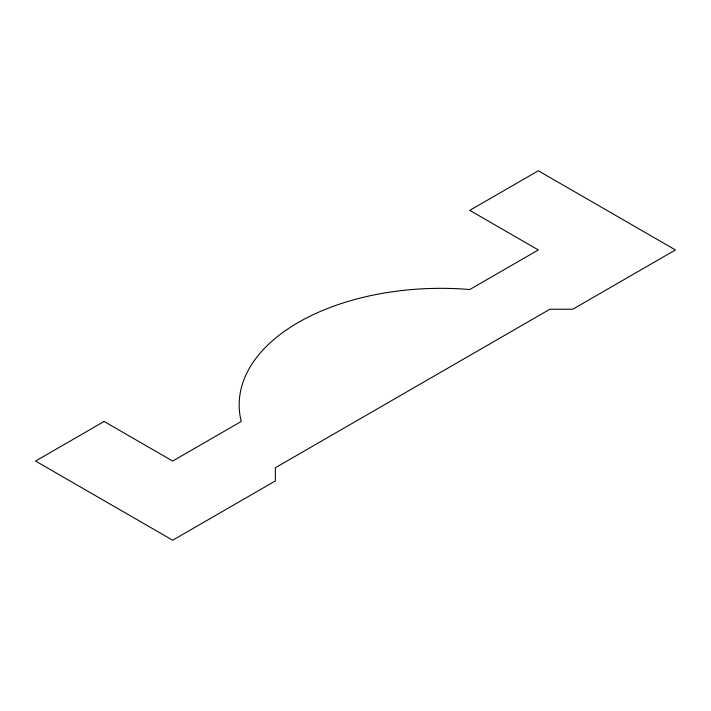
<?xml version="1.0" encoding="UTF-8"?>
<svg xmlns="http://www.w3.org/2000/svg" width="711" height="711" viewBox="0 0 711 711"><rect width="100%" height="100%" fill="white"/><g stroke="black" fill="none" stroke-linecap="round" stroke-linejoin="round"><path stroke-width="1.07" d="M104.108 421.472L35.55 461.057L172.675 540.218L275.361 480.938L275.361 467.74L549.905 309.232L572.764 309.232L675.45 249.943L538.325 170.782L469.767 210.358L538.325 249.943L469.767 289.528A201.808 116.515 0 0 0 241.233 421.472L172.675 461.057L104.108 421.472"/></g></svg>
